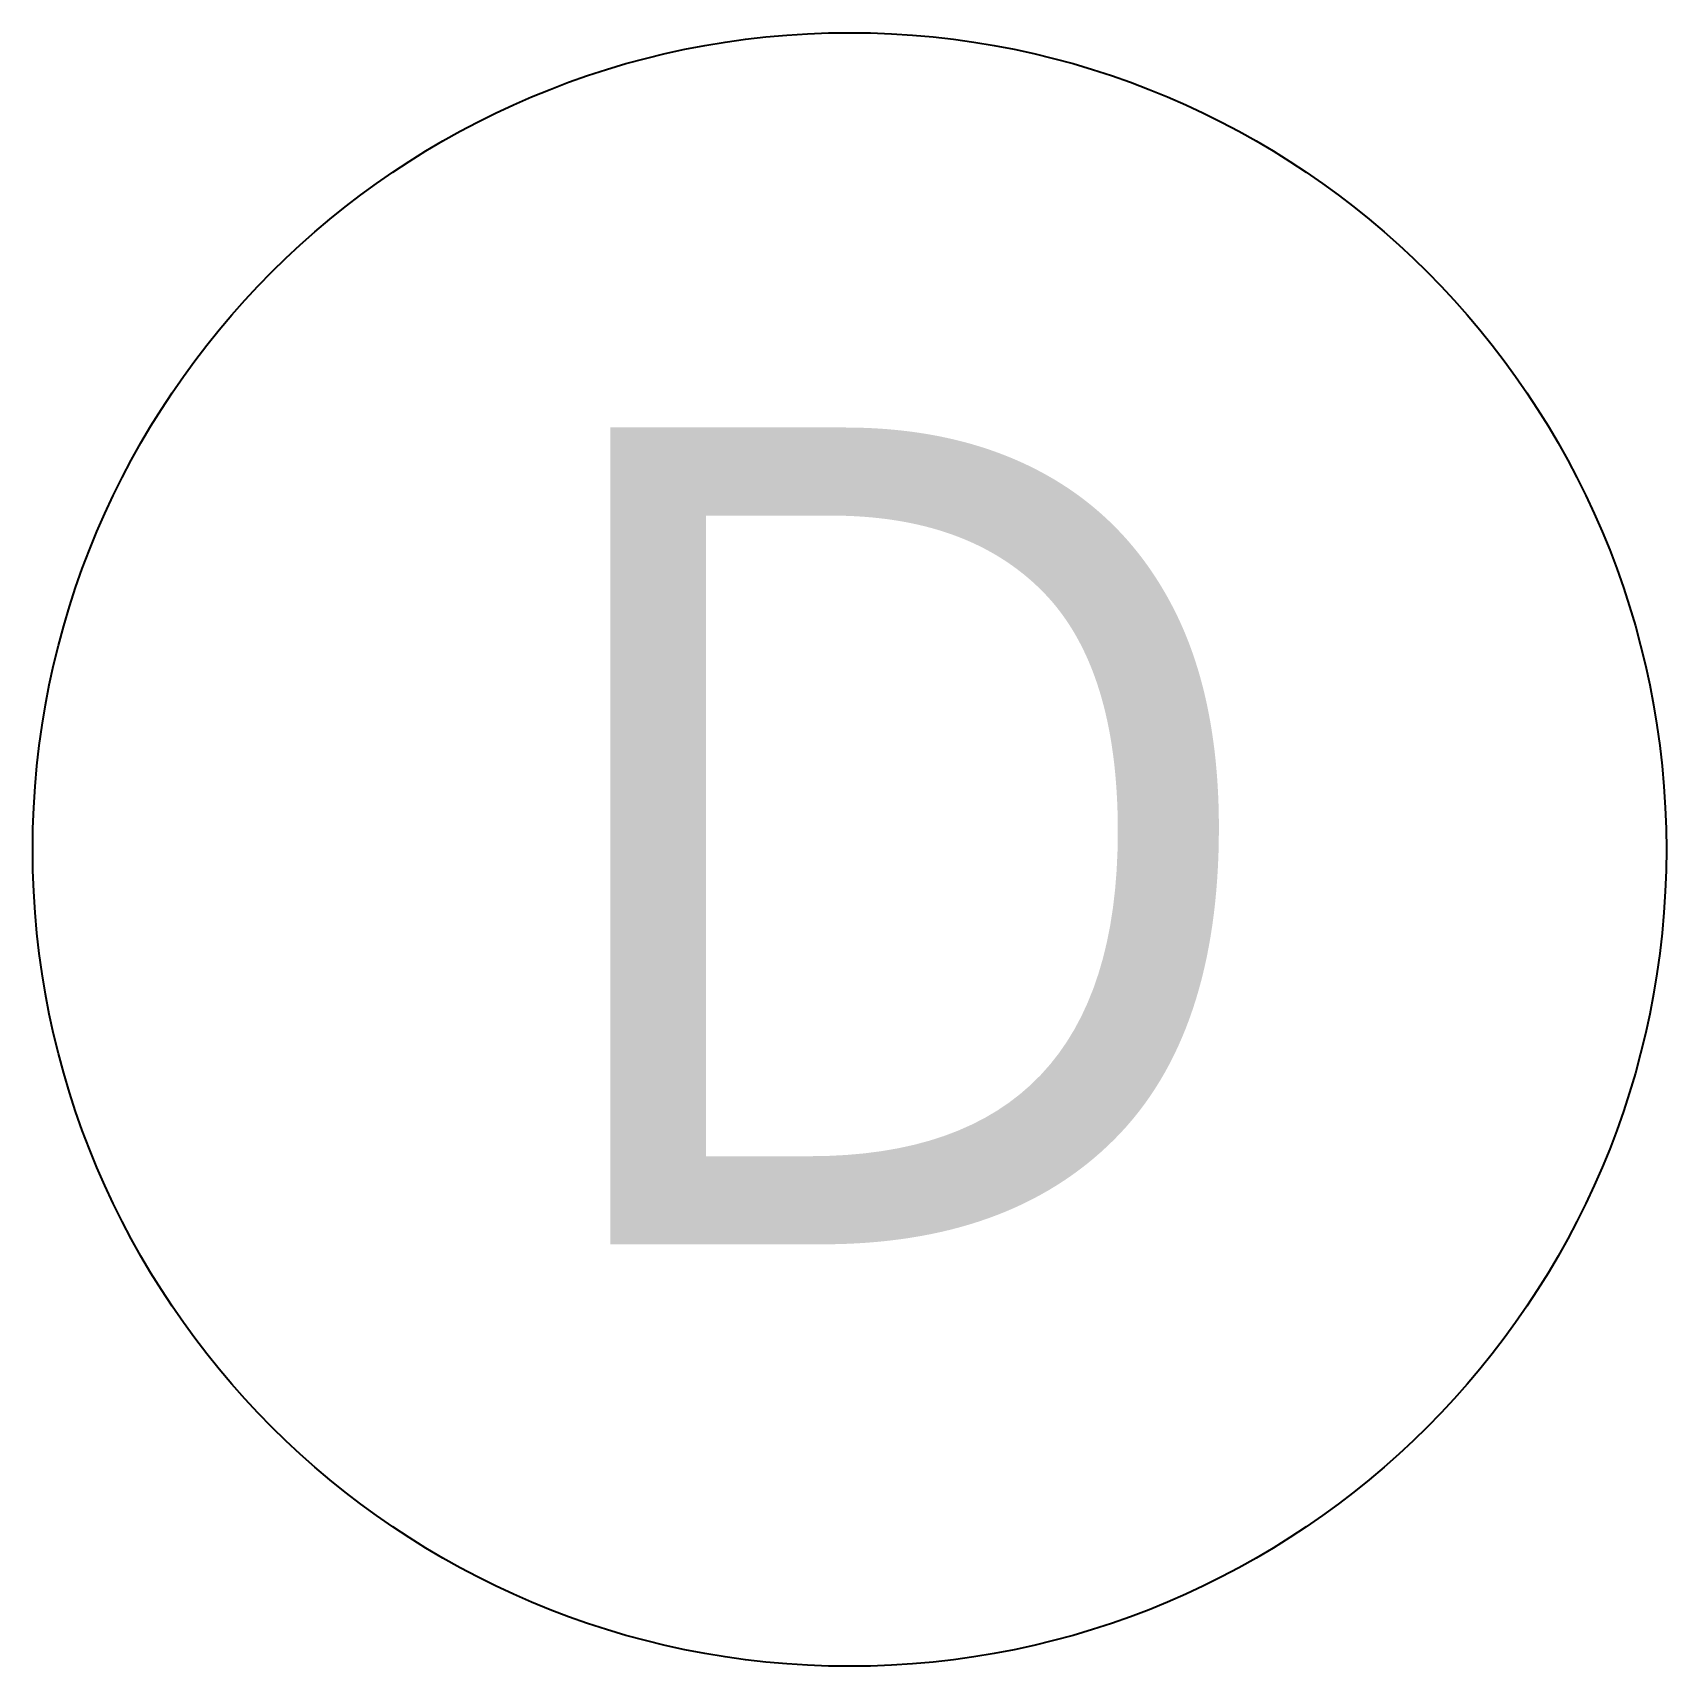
# Model space of a CAD drawing. Header units: millimetres. Extents: x 1136.6 to 1176.6, y 819.3 to 859.3.
import ezdxf

# ---------------------------------------------------------------- set-up
doc = ezdxf.new("R2010")
doc.units = ezdxf.units.MM
doc.styles.get("Standard").update_dxf_attribs({"font": 'Yu Gothic UI Semilight.ttf'})

msp = doc.modelspace()

# ---------------------------------------------------------------- linework, layer by layer
msp.add_circle((1156.634, 839.269), 20)

# ---------------------------------------------------------------- texts
at = {"insert": (1157.759, 839.602), "char_height": 20, "width": 83.61179, "attachment_point": 5}
msp.add_mtext('{\\fYu Gothic UI Semilight|b0|i0|c128|p34;\\C250;D}', dxfattribs=at)

doc.saveas('drawing.dxf')
